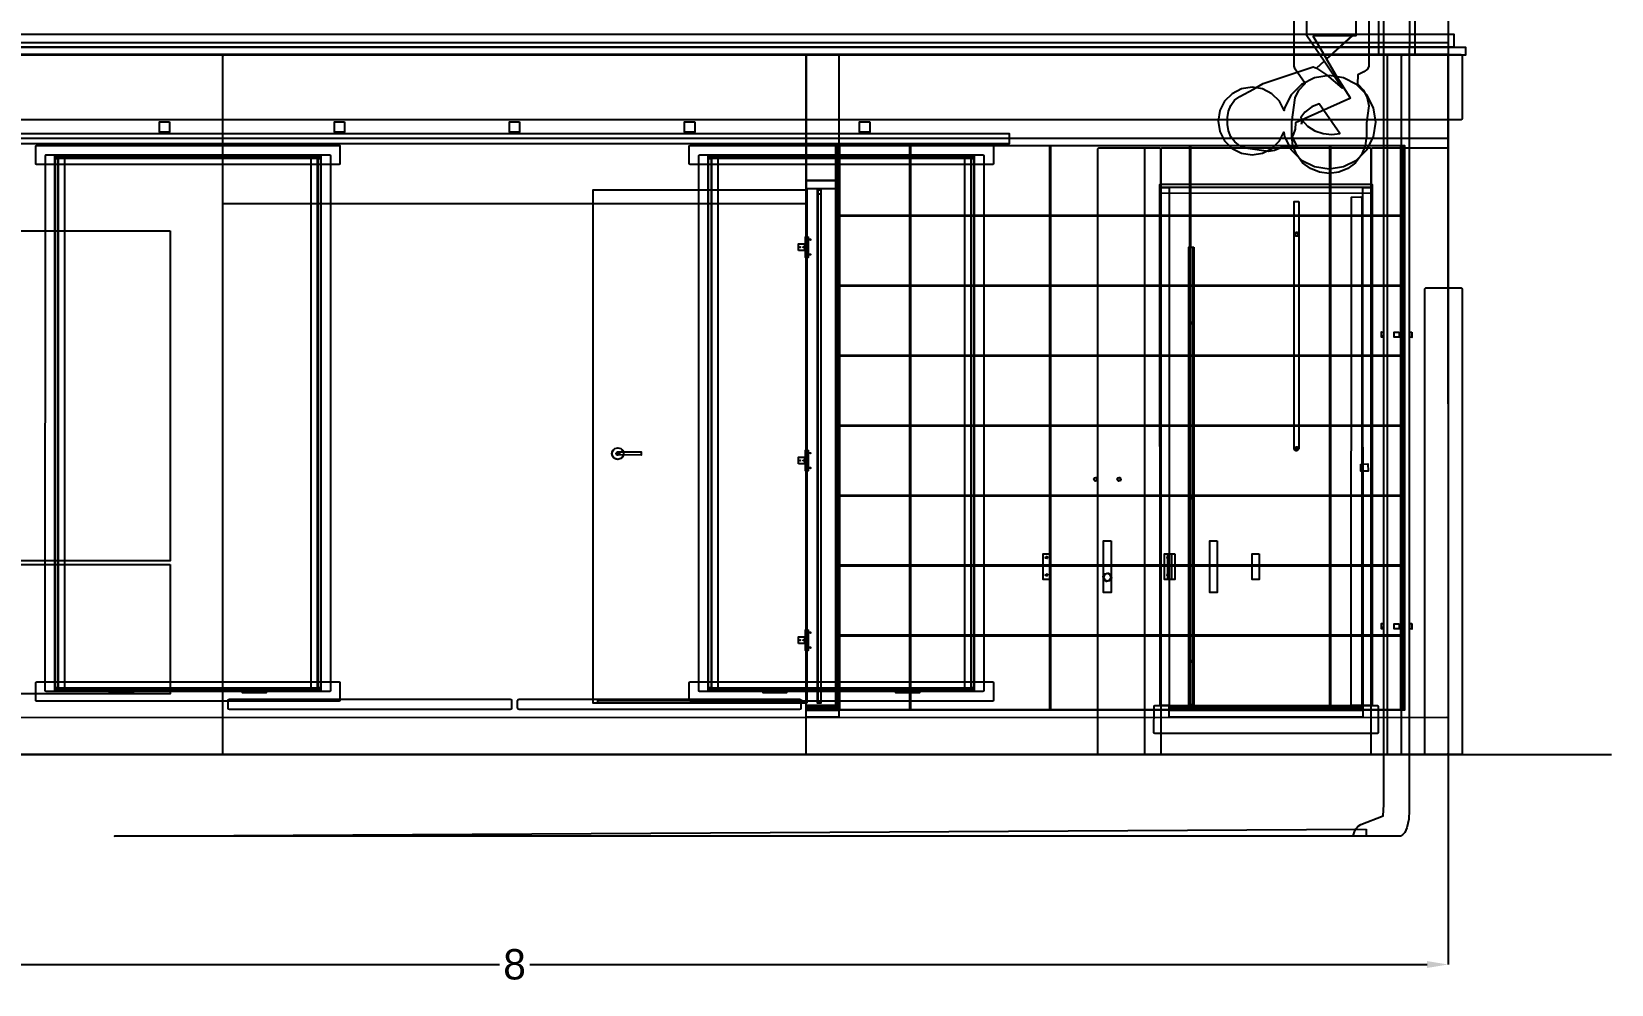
# Model space of a CAD drawing. Header units: metres. Extents: x 292.5 to 342.7, y -1 to 8.9.
# Drawn here: x 335.93 to 342.7, y -0.99 to 3.1 of the extents above; entities that cross this region are included whole.
import ezdxf

# ---------------------------------------------------------------- set-up
doc = ezdxf.new("R2010")
doc.units = ezdxf.units.M
doc.layers.add('COTAS', color=4, linetype='Continuous')
doc.layers.add('VISTA', color=8, linetype='Continuous')
doc.dimstyles.get("Standard").update_dxf_attribs({"dimtxt": 2.5, "dimasz": 2.5, "dimexe": 1.25, "dimexo": 0.625, "dimtad": 1, "dimcen": 2.5, "dimazin": 3, "dimtfac": 1, "dimtmove": 0, "dimatfit": 3})

# ---------------------------------------------------------------- blocks, each defined once
blk = doc.blocks.new('_CLOSEDFILLED')
at = {"color": 0, "linetype": 'BYBLOCK'}
blk.add_solid([(-1, 0.164), (0, 0), (-1, -0.164)], dxfattribs=at)
blk = doc.blocks.new('*D2')
for p, q in [((334, 0), (334, -0.9)), ((342, 0), (342, -0.9)), ((334.09, -0.9), (337.935, -0.9)), ((338.065, -0.9), (341.91, -0.9))]:
    blk.add_line(p, q)
at = {"layer": 'Defpoints'}
for p in [(334, 0), (342, 0), (334, -0.9)]:
    blk.add_point(p, dxfattribs=at)
at = {"layer": 'COTAS', "xscale": 0.09, "yscale": 0.09, "rotation": 180}
blk.add_blockref('_CLOSEDFILLED', (334, -0.9), dxfattribs=at)
at = {"layer": 'COTAS', "xscale": 0.09, "yscale": 0.09}
blk.add_blockref('_CLOSEDFILLED', (342, -0.9), dxfattribs=at)
at = {"layer": 'COTAS', "insert": (338, -0.9), "char_height": 0.13, "attachment_point": 5}
blk.add_mtext('8', dxfattribs=at)

msp = doc.modelspace()

# ---------------------------------------------------------------- linework, layer by layer
at = {"layer": 'VISTA'}
msp.add_line((332.5, 0), (342.7, 0), dxfattribs=at)
for points in [[(341.605, 8.7), (341.605, 3.08), (341.591, 3.08), (341.4792, 2.9808), (341.5232, 2.9053), (341.5811, 2.8143), (341.5785, 2.812), (341.3459, 2.7081), (341.3449, 2.68), (341.3367, 2.6555), (341.3317, 2.6475), (341.355, 2.6), (341.2839, 2.6), (341.2559, 2.5884), (341.2307, 2.5852), (341.1326, 2.5987), (341.1074, 2.6091), (341.0857, 2.6258), (341.0691, 2.6475), (341.0588, 2.6728), (341.0553, 2.7), (341.0553, 2.7), (341.0552, 2.73), (341.0587, 2.7571), (341.0691, 2.7824), (341.0856, 2.8041), (341.1072, 2.8208), (341.1668, 2.8517), (341.2072, 2.8759), (341.4215, 2.948), (341.4357, 2.9424), (341.4688, 2.9722), (341.395, 3.08), (341.395, 8.7)], [(341.66, 8.7), (341.66, 2.95), (341.6545, 2.9376), (341.6386, 2.926), (341.613, 2.9135), (341.6114, 2.8749), (341.6373, 2.8471), (341.6539, 2.8147), (341.6599, 2.78), (341.65, 2.7079), (341.65, 2.65), (341.6445, 2.6086), (341.6286, 2.57), (341.6031, 2.5369), (341.57, 2.5114), (341.5314, 2.4955), (341.49, 2.49), (341.4486, 2.4955), (341.41, 2.5114), (341.3769, 2.5369), (341.3514, 2.57), (341.3355, 2.6086), (341.33, 2.65), (341.33, 2.71), (341.3449, 2.8147), (341.3449, 2.8147), (341.3603, 2.8471), (341.3876, 2.8765), (341.3455, 2.9376), (341.34, 2.95), (341.34, 8.7)]]:
    msp.add_lwpolyline(points, dxfattribs=at)
for points in [[(341.627, -0.3), (341.7223, -0.2634), (341.7248, -0.2147), (341.725, 6.297), (341.835, 6.297), (341.8341, -0.24), (341.8313, -0.2772), (341.824, -0.3142), (341.8144, -0.3338), (341.8049, -0.3442), (341.7966, -0.35), (341.5958, -0.35), (341.5956, -0.3448), (341.5987, -0.3308), (341.6053, -0.3182), (341.615, -0.3077), (341.627, -0.3)], [(341.857, 3.29), (341.857, 3), (341.703, 3), (341.703, 3.29), (341.857, 3.29)], [(341.9955, 3.21), (342, 3.2055), (342, 3.0545), (341.9955, 3.05), (333.0045, 3.05), (333, 3.0545), (333.0013, 3.2087), (341.9955, 3.21)], [(342, 3.2), (342, 3), (334, 3), (334, 3.2), (342, 3.2)], [(332.975, 3.0875), (342.025, 3.0875), (342.025, 3.0325), (332.975, 3.0325), (332.975, 3.0875)], [(341.4212, 3.08), (341.4788, 2.9813), (341.5879, 3.08), (341.4212, 3.08)], [(333.925, 3.0325), (342.075, 3.0325), (342.075, 2.9975), (333.925, 2.9975), (333.925, 3.0325)], [(333.94, 2.9955), (333.9445, 3), (342.0555, 3), (342.06, 2.9955), (342.06, 2.7245), (342.0555, 2.72), (333.9445, 2.72), (333.94, 2.7245), (333.94, 2.9955)], [(334, 2.9955), (334.0019, 2.9992), (341.9955, 3), (341.9992, 2.9981), (342, 0.0045), (341.9981, 0.0008), (334.0045, 0), (334, 0.0045), (334, 2.9955)], [(334, 2.9955), (334.0045, 3), (341.9955, 3), (342, 2.9955), (342, 2.6445), (341.9955, 2.64), (334.0045, 2.64), (334, 2.6445), (334, 2.9955)], [(334.0013, 2.9987), (336.7487, 2.9987), (336.7487, 0.0013), (334.0045, 0), (334, 0.0045), (334.0013, 2.9987)], [(336.75, 2.9955), (336.7545, 3), (339.2455, 3), (339.25, 2.9955), (339.25, 2.3645), (339.2455, 2.36), (336.7545, 2.36), (336.75, 2.3645), (336.75, 2.9955)], [(339.39, 3), (339.39, 2.61), (339.376, 2.61), (339.376, 2.46), (339.25, 2.46), (339.25, 3), (339.39, 3)], [(339.25, 0), (339.25, 3), (342, 3), (342, 0), (339.25, 0)], [(341.7445, 3), (341.9955, 3), (342, 2.9955), (342, 0.0045), (341.9955, 0), (341.7445, 0), (341.74, 0.0045), (341.7408, 2.9981), (341.7445, 3)], [(341.8, 2.9955), (341.8045, 3), (341.9955, 3), (342, 2.9955), (342, 0.0045), (341.9955, 0), (341.8045, 0), (341.8, 0.0045), (341.8, 2.9955)], [(341.4691, 2.9718), (341.4358, 2.9423), (341.4786, 2.914), (341.5462, 2.8566), (341.4691, 2.9718)], [(341.3282, 2.5924), (341.3724, 2.5482), (341.4282, 2.5198), (341.49, 2.51), (341.5518, 2.5198), (341.6076, 2.5482), (341.6518, 2.5924), (341.6802, 2.6482), (341.69, 2.71), (341.6802, 2.7718), (341.6518, 2.8276), (341.6076, 2.8718), (341.5518, 2.9002), (341.49, 2.91), (341.4282, 2.9002), (341.3724, 2.8718), (341.3282, 2.8276), (341.2998, 2.7718), (341.2979, 2.7598), (341.2773, 2.8002), (341.2452, 2.8323), (341.2048, 2.8529), (341.16, 2.86), (341.1152, 2.8529), (341.0748, 2.8323), (341.0427, 2.8002), (341.0221, 2.7598), (341.015, 2.715), (341.0221, 2.6702), (341.0427, 2.6298), (341.0748, 2.5977), (341.1152, 2.5771), (341.16, 2.57), (341.2048, 2.5771), (341.2452, 2.5977), (341.2773, 2.6298), (341.2967, 2.6678), (341.2998, 2.6482), (341.3282, 2.5924)], [(341.417, 2.7764), (341.3868, 2.7532), (341.3689, 2.73), (341.3747, 2.7187), (341.3983, 2.6934), (341.4289, 2.6739), (341.4643, 2.6617), (341.5021, 2.6575), (341.5361, 2.6613), (341.4478, 2.7892), (341.417, 2.7764)], [(341.5779, 2.8129), (341.5769, 2.8124), (341.5785, 2.812), (341.5779, 2.8129)], [(336.5219, 2.7119), (336.5219, 2.6681), (336.4781, 2.6681), (336.4781, 2.7119), (336.5219, 2.7119)], [(337.2719, 2.7119), (337.2719, 2.6681), (337.2281, 2.6681), (337.2281, 2.7119), (337.2719, 2.7119)], [(338.0219, 2.7119), (338.0219, 2.6681), (337.9781, 2.6681), (337.9781, 2.7119), (338.0219, 2.7119)], [(338.7719, 2.7119), (338.7719, 2.6681), (338.7281, 2.6681), (338.7281, 2.7119), (338.7719, 2.7119)], [(339.5219, 2.7119), (339.5219, 2.6681), (339.4781, 2.6681), (339.4781, 2.7119), (339.5219, 2.7119)], [(341.3725, 2.7023), (341.3725, 2.7023), (341.3747, 2.7187), (341.3725, 2.7023)], [(341.5785, 2.7218), (341.5785, 2.7218), (341.5785, 2.7218), (341.5785, 2.7218)], [(335.88, 2.6625), (340.12, 2.6625), (340.12, 2.6175), (335.88, 2.6175), (335.88, 2.6625)], [(335.952, 2.611), (337.248, 2.611), (337.2508, 2.6098), (337.252, 2.607), (337.252, 2.533), (337.2508, 2.5302), (337.248, 2.529), (335.952, 2.529), (335.9492, 2.5302), (335.948, 2.533), (335.9487, 2.6093), (335.952, 2.611)], [(335.9497, 2.6093), (335.9502, 2.6095), (335.9495, 2.6095), (335.9497, 2.6093)], [(337.2505, 2.6095), (337.2498, 2.6095), (337.2503, 2.6093), (337.2505, 2.6095)], [(338.752, 2.611), (340.048, 2.611), (340.0508, 2.6098), (340.052, 2.607), (340.052, 2.533), (340.0508, 2.5302), (340.048, 2.529), (338.752, 2.529), (338.7492, 2.5302), (338.748, 2.533), (338.7487, 2.6093), (338.752, 2.611)], [(338.7497, 2.6093), (338.7502, 2.6095), (338.7495, 2.6095), (338.7497, 2.6093)], [(339.376, 0.192), (339.376, 2.61), (341.814, 2.61), (341.814, 0.192), (339.376, 0.192)], [(339.378, 0.192), (339.378, 2.61), (341.812, 2.61), (341.812, 0.192), (339.378, 0.192)], [(339.392, 2.61), (339.392, 0.192), (339.382, 0.192), (339.382, 2.61), (339.392, 2.61)], [(339.382, 2.311), (339.382, 2.61), (339.39, 2.61), (339.39, 2.311), (339.382, 2.311)], [(339.382, 2.61), (339.39, 2.61), (339.39, 0.192), (339.382, 0.192), (339.382, 2.61)], [(339.382, 2.61), (339.392, 2.61), (339.392, 0.192), (339.382, 0.192), (339.382, 2.61)], [(339.392, 2.61), (339.694, 2.61), (339.694, 2.311), (339.392, 2.311), (339.392, 2.61)], [(339.694, 0.509), (339.392, 0.509), (339.392, 0.511), (339.694, 0.511), (339.694, 0.809), (339.392, 0.809), (339.392, 0.811), (339.694, 0.811), (339.694, 1.109), (339.392, 1.109), (339.392, 1.111), (339.694, 1.111), (339.694, 1.409), (339.392, 1.409), (339.392, 1.411), (339.694, 1.411), (339.694, 1.709), (339.392, 1.709), (339.392, 1.711), (339.694, 1.711), (339.694, 2.009), (339.392, 2.009), (339.392, 2.011), (339.694, 2.011), (339.694, 2.309), (339.392, 2.309), (339.392, 2.311), (339.694, 2.311), (339.694, 2.61), (339.696, 2.61), (339.696, 2.311), (340.294, 2.311), (340.294, 2.61), (340.296, 2.61), (340.296, 2.311), (340.894, 2.311), (340.894, 2.61), (340.896, 2.61), (340.896, 2.311), (341.494, 2.311), (341.494, 2.61), (341.496, 2.61), (341.496, 2.311), (341.798, 2.311), (341.798, 2.309), (341.496, 2.309), (341.496, 2.011), (341.798, 2.011), (341.798, 2.009), (341.496, 2.009), (341.496, 1.711), (341.798, 1.711), (341.798, 1.709), (341.496, 1.709), (341.496, 1.411), (341.798, 1.411), (341.798, 1.409), (341.496, 1.409), (341.496, 1.111), (341.798, 1.111), (341.798, 1.109), (341.496, 1.109), (341.496, 0.811), (341.798, 0.811), (341.798, 0.809), (341.496, 0.809), (341.496, 0.511), (341.798, 0.511), (341.798, 0.509), (341.496, 0.509), (341.496, 0.192), (341.494, 0.192), (341.494, 0.509), (340.896, 0.509), (340.896, 0.192), (340.894, 0.192), (340.894, 0.509), (340.296, 0.509), (340.296, 0.192), (340.294, 0.192), (340.294, 0.509), (339.696, 0.509), (339.696, 0.192), (339.694, 0.192), (339.694, 0.509)], [(339.696, 2.311), (339.696, 2.61), (340.294, 2.61), (340.294, 2.311), (339.696, 2.311)], [(340.0505, 2.6095), (340.0498, 2.6095), (340.0503, 2.6093), (340.0505, 2.6095)], [(340.894, 2.61), (340.894, 2.311), (340.296, 2.311), (340.296, 2.61), (340.894, 2.61)], [(340.5, 2.5955), (340.5045, 2.6), (340.6955, 2.6), (340.7, 2.5955), (340.7, 0.0045), (340.6955, 0), (340.5045, 0), (340.5, 0.0045), (340.5, 2.5955)], [(340.5, 2.5955), (340.5045, 2.6), (340.7655, 2.6), (340.77, 2.5955), (340.77, 0.0045), (340.7655, 0), (340.5045, 0), (340.5, 0.0045), (340.5, 2.5955)], [(340.77, 2.5955), (340.7745, 2.6), (341.6655, 2.6), (341.67, 2.5955), (341.67, 2.4345), (341.6655, 2.43), (340.7745, 2.43), (340.77, 2.4345), (340.77, 2.5955)], [(340.896, 2.61), (341.494, 2.61), (341.494, 2.311), (340.896, 2.311), (340.896, 2.61)], [(341.3355, 2.6086), (341.3355, 2.6086), (341.3355, 2.6086), (341.3355, 2.6086)], [(341.3483, 2.6177), (341.3483, 2.6177), (341.3483, 2.6177), (341.3483, 2.6177)], [(341.496, 2.61), (341.798, 2.61), (341.798, 2.311), (341.496, 2.311), (341.496, 2.61)], [(341.67, 2.5955), (341.6745, 2.6), (341.9955, 2.6), (342, 2.5955), (342, 0.0045), (341.9955, 0), (341.6745, 0), (341.67, 0.0045), (341.67, 2.5955)], [(341.798, 2.61), (341.808, 2.61), (341.808, 0.192), (341.798, 0.192), (341.798, 2.61)], [(341.808, 2.61), (341.808, 0.192), (341.798, 0.192), (341.798, 2.61), (341.808, 2.61)], [(341.808, 2.61), (341.808, 2.311), (341.8, 2.311), (341.8, 2.61), (341.808, 2.61)], [(341.8, 0.192), (341.8, 2.61), (341.808, 2.61), (341.808, 0.192), (341.8, 0.192)], [(335.9497, 2.5307), (335.9495, 2.5312), (335.9495, 2.5305), (335.9497, 2.5307)], [(335.993, 2.57), (336.067, 2.57), (336.071, 2.566), (336.071, 0.274), (336.067, 0.27), (335.993, 0.27), (335.9902, 0.2712), (335.989, 0.274), (335.9897, 2.5683), (335.993, 2.57)], [(335.9907, 2.5683), (335.9912, 2.5685), (335.9905, 2.5685), (335.9907, 2.5683)], [(337.17, 2.57), (337.17, 2.558), (336.03, 2.558), (336.03, 2.57), (337.17, 2.57)], [(336.03, 2.57), (337.17, 2.57), (337.17, 0.27), (336.03, 0.27), (336.03, 2.57)], [(337.17, 2.57), (337.17, 2.558), (336.03, 2.558), (336.03, 2.57), (337.17, 2.57)], [(336.042, 2.558), (336.042, 0.282), (336.03, 0.282), (336.03, 2.558), (336.042, 2.558)], [(336.042, 2.558), (336.042, 0.282), (336.03, 0.282), (336.03, 2.558), (336.042, 2.558)], [(337.1683, 2.5665), (337.1683, 2.5545), (336.0317, 2.5545), (336.0317, 2.5665), (337.1683, 2.5665)], [(336.0317, 2.5665), (337.1683, 2.5665), (337.1683, 0.2735), (336.0317, 0.2735), (336.0317, 2.5665)], [(337.1683, 2.5665), (337.1683, 2.5545), (336.0317, 2.5545), (336.0317, 2.5665), (337.1683, 2.5665)], [(336.0437, 2.5545), (336.0437, 0.2854), (336.0317, 0.2854), (336.0317, 2.5545), (336.0437, 2.5545)], [(336.0437, 2.5545), (336.0437, 0.2854), (336.0317, 0.2854), (336.0317, 2.5545), (336.0437, 2.5545)], [(337.129, 2.566), (337.133, 2.57), (337.207, 2.57), (337.2098, 2.5688), (337.211, 2.566), (337.211, 0.274), (337.2098, 0.2712), (337.207, 0.27), (337.133, 0.27), (337.129, 0.274), (337.129, 2.566)], [(337.1683, 2.5545), (337.1683, 0.2854), (337.1563, 0.2854), (337.1563, 2.5545), (337.1683, 2.5545)], [(337.1683, 2.5545), (337.1683, 0.2854), (337.1563, 0.2854), (337.1563, 2.5545), (337.1683, 2.5545)], [(337.17, 2.558), (337.17, 0.282), (337.158, 0.282), (337.158, 2.558), (337.17, 2.558)], [(337.17, 2.558), (337.17, 0.282), (337.158, 0.282), (337.158, 2.558), (337.17, 2.558)], [(337.2095, 2.5685), (337.2088, 2.5685), (337.2093, 2.5683), (337.2095, 2.5685)], [(337.2503, 2.5307), (337.2498, 2.5305), (337.2505, 2.5305), (337.2503, 2.5307)], [(338.7497, 2.5307), (338.7495, 2.5312), (338.7495, 2.5305), (338.7497, 2.5307)], [(338.793, 2.57), (338.867, 2.57), (338.871, 2.566), (338.871, 0.274), (338.867, 0.27), (338.793, 0.27), (338.7902, 0.2712), (338.789, 0.274), (338.7897, 2.5683), (338.793, 2.57)], [(338.7907, 2.5683), (338.7912, 2.5685), (338.7905, 2.5685), (338.7907, 2.5683)], [(339.97, 2.57), (339.97, 2.558), (338.83, 2.558), (338.83, 2.57), (339.97, 2.57)], [(338.83, 2.57), (339.97, 2.57), (339.97, 0.27), (338.83, 0.27), (338.83, 2.57)], [(339.97, 2.57), (339.97, 2.558), (338.83, 2.558), (338.83, 2.57), (339.97, 2.57)], [(338.842, 2.558), (338.842, 0.282), (338.83, 0.282), (338.83, 2.558), (338.842, 2.558)], [(338.842, 2.558), (338.842, 0.282), (338.83, 0.282), (338.83, 2.558), (338.842, 2.558)], [(339.9683, 2.5665), (339.9683, 2.5545), (338.8317, 2.5545), (338.8317, 2.5665), (339.9683, 2.5665)], [(338.8317, 2.5665), (339.9683, 2.5665), (339.9683, 0.2735), (338.8317, 0.2735), (338.8317, 2.5665)], [(339.9683, 2.5665), (339.9683, 2.5545), (338.8317, 2.5545), (338.8317, 2.5665), (339.9683, 2.5665)], [(338.8437, 2.5545), (338.8437, 0.2854), (338.8317, 0.2854), (338.8317, 2.5545), (338.8437, 2.5545)], [(338.8437, 2.5545), (338.8437, 0.2854), (338.8317, 0.2854), (338.8317, 2.5545), (338.8437, 2.5545)], [(339.929, 2.566), (339.933, 2.57), (340.007, 2.57), (340.0098, 2.5688), (340.011, 2.566), (340.011, 0.274), (340.0098, 0.2712), (340.007, 0.27), (339.933, 0.27), (339.929, 0.274), (339.929, 2.566)], [(339.9683, 2.5545), (339.9683, 0.2854), (339.9563, 0.2854), (339.9563, 2.5545), (339.9683, 2.5545)], [(339.9683, 2.5545), (339.9683, 0.2854), (339.9563, 0.2854), (339.9563, 2.5545), (339.9683, 2.5545)], [(339.97, 2.558), (339.97, 0.282), (339.958, 0.282), (339.958, 2.558), (339.97, 2.558)], [(339.97, 2.558), (339.97, 0.282), (339.958, 0.282), (339.958, 2.558), (339.97, 2.558)], [(340.0095, 2.5685), (340.0088, 2.5685), (340.0093, 2.5683), (340.0095, 2.5685)], [(340.0503, 2.5307), (340.0498, 2.5305), (340.0505, 2.5305), (340.0503, 2.5307)], [(339.39, 2.46), (339.39, 0.21), (339.25, 0.21), (339.25, 2.46), (339.39, 2.46)], [(339.39, 2.46), (339.39, 2.425), (339.25, 2.425), (339.25, 2.46), (339.39, 2.46)], [(339.39, 2.46), (339.39, 0.21), (339.25, 0.21), (339.25, 2.46), (339.39, 2.46)], [(339.39, 2.46), (339.39, 0.21), (339.387, 0.21), (339.387, 2.46), (339.39, 2.46)], [(339.39, 2.46), (339.39, 0.21), (339.387, 0.21), (339.387, 2.46), (339.39, 2.46)], [(340.765, 2.4433), (340.7667, 2.445), (341.6733, 2.445), (341.675, 2.4433), (341.675, 2.4067), (341.6733, 2.405), (340.7658, 2.4055), (340.765, 2.4433)], [(339.2525, 0.22), (338.3375, 0.22), (338.3375, 2.42), (339.2525, 2.42), (339.2525, 0.22)], [(339.2995, 2.42), (339.2995, 0.22), (339.2975, 0.22), (339.2975, 2.42), (339.2995, 2.42)], [(339.2995, 2.42), (339.2995, 2.4025), (339.2975, 2.4025), (339.2975, 2.42), (339.2995, 2.42)], [(339.2995, 2.42), (339.2995, 0.22), (339.2975, 0.22), (339.2975, 2.42), (339.2995, 2.42)], [(339.3125, 2.425), (339.3125, 2.4025), (339.2995, 2.4025), (339.2995, 2.425), (339.3125, 2.425)], [(339.3125, 2.42), (339.3125, 0.22), (339.2995, 0.22), (339.2995, 2.42), (339.3125, 2.42)], [(339.3125, 2.42), (339.3125, 0.22), (339.2995, 0.22), (339.2995, 2.42), (339.3125, 2.42)], [(340.765, 2.4283), (340.7667, 2.43), (340.8033, 2.43), (340.805, 2.4283), (340.805, 0.2117), (340.8033, 0.21), (340.7658, 0.2105), (340.765, 2.4283)], [(341.36, 2.37), (341.36, 1.31), (341.34, 1.31), (341.34, 2.37), (341.36, 2.37)], [(341.6265, 2.39), (341.629, 2.389), (341.63, 2.3865), (341.63, 0.2135), (341.629, 0.211), (341.6265, 0.21), (341.5885, 0.21), (341.586, 0.211), (341.585, 0.2135), (341.586, 2.389), (341.6265, 2.39)], [(341.5867, 2.3883), (341.5867, 2.389), (341.586, 2.3883), (341.5867, 2.3883)], [(341.629, 2.3883), (341.6283, 2.389), (341.6283, 2.3883), (341.629, 2.3883)], [(341.635, 2.4283), (341.6367, 2.43), (341.6733, 2.43), (341.675, 2.4283), (341.675, 0.2117), (341.6733, 0.21), (341.6358, 0.2105), (341.635, 2.4283)], [(339.382, 2.309), (339.39, 2.309), (339.39, 2.011), (339.382, 2.011), (339.382, 2.309)], [(339.392, 2.309), (339.694, 2.309), (339.694, 2.011), (339.392, 2.011), (339.392, 2.309)], [(340.294, 2.309), (340.294, 2.011), (339.696, 2.011), (339.696, 2.309), (340.294, 2.309)], [(339.696, 2.309), (339.696, 2.011), (340.294, 2.011), (340.294, 2.309), (339.696, 2.309)], [(340.894, 2.309), (340.894, 2.011), (340.296, 2.011), (340.296, 2.309), (340.894, 2.309)], [(340.296, 2.011), (340.894, 2.011), (340.894, 2.309), (340.296, 2.309), (340.296, 2.011)], [(340.896, 2.309), (341.494, 2.309), (341.494, 2.011), (340.896, 2.011), (340.896, 2.309)], [(340.896, 2.011), (341.494, 2.011), (341.494, 2.309), (340.896, 2.309), (340.896, 2.011)], [(341.496, 2.011), (341.496, 2.309), (341.798, 2.309), (341.798, 2.011), (341.496, 2.011)], [(341.8, 2.309), (341.808, 2.309), (341.808, 2.011), (341.8, 2.011), (341.8, 2.309)], [(336.5241, 2.2441), (336.5241, 0.8309), (335.8559, 0.8309), (335.8559, 2.2441), (336.5241, 2.2441)], [(341.3412, 2.2318), (341.345, 2.2375), (341.3518, 2.2388), (341.3575, 2.235), (341.3588, 2.2282), (341.355, 2.2225), (341.3482, 2.2212), (341.3425, 2.225), (341.3412, 2.2318)], [(341.343, 2.23), (341.3451, 2.225), (341.35, 2.223), (341.3549, 2.225), (341.357, 2.23), (341.3549, 2.2349), (341.35, 2.237), (341.3451, 2.2349), (341.343, 2.23)], [(341.3442, 2.2339), (341.3486, 2.2369), (341.3539, 2.2358), (341.3569, 2.2314), (341.3558, 2.2261), (341.3514, 2.2231), (341.3461, 2.2242), (341.3431, 2.2286), (341.3442, 2.2339)], [(339.2165, 2.161), (339.2165, 2.189), (339.2465, 2.189), (339.2465, 2.161), (339.2165, 2.161)], [(339.2263, 2.175), (339.2245, 2.1732), (339.2227, 2.175), (339.2245, 2.1768), (339.2263, 2.175)], [(339.2393, 2.175), (339.2375, 2.1732), (339.2357, 2.175), (339.2375, 2.1768), (339.2393, 2.175)], [(339.2505, 2.161), (339.2445, 2.161), (339.2445, 2.189), (339.2497, 2.189), (339.2505, 2.161)], [(339.2585, 2.219), (339.2585, 2.191), (339.2465, 2.191), (339.2465, 2.219), (339.2585, 2.219)], [(339.2585, 2.189), (339.2585, 2.161), (339.2465, 2.161), (339.2465, 2.189), (339.2585, 2.189)], [(339.2495, 2.2088), (339.2685, 2.2088), (339.2685, 2.2052), (339.2495, 2.2065), (339.2495, 2.2088)], [(339.255, 2.221), (339.255, 2.129), (339.25, 2.129), (339.2513, 2.221), (339.255, 2.221)], [(339.2525, 2.22), (339.2525, 2.13), (339.25, 2.13), (339.25, 2.22), (339.2525, 2.22)], [(339.2525, 2.219), (339.2525, 2.191), (339.2505, 2.191), (339.2505, 2.219), (339.2525, 2.219)], [(340.911, 2.175), (340.911, 0.213), (340.889, 0.213), (340.889, 2.175), (340.911, 2.175)], [(340.892, 2.175), (340.892, 0.213), (340.889, 0.213), (340.889, 2.175), (340.892, 2.175)], [(340.911, 2.175), (340.911, 0.213), (340.908, 0.213), (340.908, 2.175), (340.911, 2.175)], [(339.2585, 2.159), (339.2585, 2.131), (339.2465, 2.131), (339.2465, 2.159), (339.2585, 2.159)], [(339.2495, 2.1448), (339.2685, 2.1448), (339.2685, 2.1412), (339.2495, 2.1425), (339.2495, 2.1448)], [(339.2525, 2.159), (339.2525, 2.131), (339.2505, 2.131), (339.2505, 2.159), (339.2525, 2.159)], [(339.39, 2.009), (339.39, 1.711), (339.382, 1.711), (339.382, 2.009), (339.39, 2.009)], [(339.694, 2.009), (339.694, 1.711), (339.392, 1.711), (339.392, 2.009), (339.694, 2.009)], [(339.696, 1.711), (339.696, 2.009), (340.294, 2.009), (340.294, 1.711), (339.696, 1.711)], [(339.696, 2.009), (339.696, 1.711), (340.294, 1.711), (340.294, 2.009), (339.696, 2.009)], [(340.296, 1.711), (340.296, 2.009), (340.894, 2.009), (340.894, 1.711), (340.296, 1.711)], [(340.296, 1.711), (340.894, 1.711), (340.894, 2.009), (340.296, 2.009), (340.296, 1.711)], [(341.494, 1.711), (340.896, 1.711), (340.896, 2.009), (341.494, 2.009), (341.494, 1.711)], [(340.896, 1.711), (341.494, 1.711), (341.494, 2.009), (340.896, 2.009), (340.896, 1.711)], [(341.496, 1.711), (341.496, 2.009), (341.798, 2.009), (341.798, 1.711), (341.496, 1.711)], [(341.8, 2.009), (341.808, 2.009), (341.808, 1.711), (341.8, 1.711), (341.8, 2.009)], [(341.9, 1.9955), (341.9045, 2), (342.0555, 2), (342.06, 1.9955), (342.06, 0.0045), (342.0555, 0), (341.9045, 0), (341.9, 0.0045), (341.9, 1.9955)], [(340.8972, 1.8542), (340.9042, 1.8528), (340.9028, 1.8458), (340.8958, 1.8472), (340.8972, 1.8542)], [(340.9029, 1.8492), (340.8992, 1.8471), (340.8971, 1.8508), (340.9008, 1.8529), (340.9029, 1.8492)], [(340.8979, 1.8479), (340.9021, 1.8479), (340.9021, 1.8521), (340.8979, 1.8521), (340.8979, 1.8479)], [(341.7235, 1.811), (341.7225, 1.788), (341.7145, 1.789), (341.7148, 1.8117), (341.7235, 1.811)], [(341.7907, 1.8107), (341.7907, 1.7893), (341.7693, 1.7893), (341.7693, 1.8107), (341.7907, 1.8107)], [(341.8455, 1.811), (341.8445, 1.788), (341.8365, 1.789), (341.8368, 1.8117), (341.8455, 1.811)], [(339.382, 1.709), (339.39, 1.709), (339.39, 1.411), (339.382, 1.411), (339.382, 1.709)], [(339.392, 1.709), (339.694, 1.709), (339.694, 1.411), (339.392, 1.411), (339.392, 1.709)], [(339.696, 1.709), (340.294, 1.709), (340.294, 1.411), (339.696, 1.411), (339.696, 1.709)], [(339.696, 1.709), (339.696, 1.411), (340.294, 1.411), (340.294, 1.709), (339.696, 1.709)], [(340.296, 1.709), (340.894, 1.709), (340.894, 1.411), (340.296, 1.411), (340.296, 1.709)], [(340.296, 1.411), (340.894, 1.411), (340.894, 1.709), (340.296, 1.709), (340.296, 1.411)], [(340.896, 1.709), (341.494, 1.709), (341.494, 1.411), (340.896, 1.411), (340.896, 1.709)], [(340.896, 1.411), (341.494, 1.411), (341.494, 1.709), (340.896, 1.709), (340.896, 1.411)], [(341.496, 1.411), (341.496, 1.709), (341.798, 1.709), (341.798, 1.411), (341.496, 1.411)], [(341.8, 1.709), (341.808, 1.709), (341.808, 1.411), (341.8, 1.411), (341.8, 1.709)], [(339.39, 1.409), (339.39, 1.111), (339.382, 1.111), (339.382, 1.409), (339.39, 1.409)], [(339.392, 1.409), (339.694, 1.409), (339.694, 1.111), (339.392, 1.111), (339.392, 1.409)], [(340.294, 1.409), (340.294, 1.111), (339.696, 1.111), (339.696, 1.409), (340.294, 1.409)], [(339.696, 1.409), (339.696, 1.111), (340.294, 1.111), (340.294, 1.409), (339.696, 1.409)], [(340.296, 1.409), (340.894, 1.409), (340.894, 1.111), (340.296, 1.111), (340.296, 1.409)], [(340.296, 1.111), (340.894, 1.111), (340.894, 1.409), (340.296, 1.409), (340.296, 1.111)], [(340.896, 1.409), (341.494, 1.409), (341.494, 1.111), (340.896, 1.111), (340.896, 1.409)], [(340.896, 1.111), (341.494, 1.111), (341.494, 1.409), (340.896, 1.409), (340.896, 1.111)], [(341.496, 1.409), (341.798, 1.409), (341.798, 1.111), (341.496, 1.111), (341.496, 1.409)], [(341.808, 1.409), (341.808, 1.111), (341.8, 1.111), (341.8, 1.409), (341.808, 1.409)], [(338.455, 1.3117), (338.4602, 1.3077), (338.4667, 1.2965), (338.4675, 1.29), (338.4667, 1.2835), (338.4602, 1.2723), (338.455, 1.2683), (338.4425, 1.265), (338.43, 1.2683), (338.4248, 1.2723), (338.4184, 1.2835), (338.4175, 1.29), (338.4184, 1.2965), (338.4248, 1.3077), (338.43, 1.3117), (338.4425, 1.315), (338.455, 1.3117)], [(338.455, 1.3117), (338.4642, 1.3025), (338.4667, 1.2965), (338.4667, 1.2835), (338.4642, 1.2775), (338.455, 1.2683), (338.4425, 1.265), (338.436, 1.2659), (338.43, 1.2683), (338.4209, 1.2775), (338.4184, 1.2835), (338.4184, 1.2965), (338.4209, 1.3025), (338.43, 1.3117), (338.4425, 1.315), (338.455, 1.3117)], [(338.4475, 1.295), (338.4495, 1.29), (338.4475, 1.2851), (338.4425, 1.283), (338.4376, 1.2851), (338.4355, 1.29), (338.4376, 1.295), (338.4425, 1.297), (338.4475, 1.295)], [(338.4486, 1.2935), (338.4493, 1.2882), (338.446, 1.2839), (338.4407, 1.2832), (338.4364, 1.2865), (338.4357, 1.2918), (338.439, 1.2961), (338.4443, 1.2968), (338.4486, 1.2935)], [(338.4425, 1.297), (338.5425, 1.297), (338.5425, 1.283), (338.4425, 1.2839), (338.4425, 1.297)], [(338.4425, 1.297), (338.5425, 1.297), (338.5425, 1.283), (338.4425, 1.2839), (338.4425, 1.297)], [(339.2585, 1.304), (339.2585, 1.276), (339.2465, 1.276), (339.2465, 1.304), (339.2585, 1.304)], [(339.2495, 1.2938), (339.2685, 1.2938), (339.2685, 1.2902), (339.2495, 1.2915), (339.2495, 1.2938)], [(339.255, 1.306), (339.255, 1.214), (339.25, 1.214), (339.2513, 1.306), (339.255, 1.306)], [(339.2525, 1.305), (339.2525, 1.215), (339.25, 1.215), (339.25, 1.305), (339.2525, 1.305)], [(339.2525, 1.304), (339.2525, 1.276), (339.2505, 1.276), (339.2505, 1.304), (339.2525, 1.304)], [(341.3412, 1.3118), (341.345, 1.3175), (341.3518, 1.3188), (341.3575, 1.315), (341.3588, 1.3082), (341.355, 1.3025), (341.3482, 1.3012), (341.3425, 1.305), (341.3412, 1.3118)], [(341.343, 1.31), (341.3451, 1.3051), (341.35, 1.303), (341.3549, 1.3051), (341.357, 1.31), (341.3549, 1.315), (341.35, 1.317), (341.3451, 1.315), (341.343, 1.31)], [(341.3442, 1.3139), (341.3486, 1.3169), (341.3539, 1.3158), (341.3569, 1.3114), (341.3558, 1.3061), (341.3514, 1.3031), (341.3461, 1.3042), (341.3431, 1.3086), (341.3442, 1.3139)], [(339.2165, 1.246), (339.2165, 1.274), (339.2465, 1.274), (339.2465, 1.246), (339.2165, 1.246)], [(339.2263, 1.26), (339.2245, 1.2582), (339.2227, 1.26), (339.2245, 1.2618), (339.2263, 1.26)], [(339.2393, 1.26), (339.2375, 1.2582), (339.2357, 1.26), (339.2375, 1.2618), (339.2393, 1.26)], [(339.2505, 1.246), (339.2445, 1.246), (339.2445, 1.274), (339.2497, 1.274), (339.2505, 1.246)], [(339.2585, 1.274), (339.2585, 1.246), (339.2465, 1.246), (339.2465, 1.274), (339.2585, 1.274)], [(339.2585, 1.244), (339.2585, 1.216), (339.2465, 1.216), (339.2465, 1.244), (339.2585, 1.244)], [(339.2495, 1.2298), (339.2685, 1.2298), (339.2685, 1.2262), (339.2495, 1.2275), (339.2495, 1.2298)], [(339.2525, 1.244), (339.2525, 1.216), (339.2505, 1.216), (339.2505, 1.244), (339.2525, 1.244)], [(341.6259, 1.2452), (341.6567, 1.2456), (341.6571, 1.2148), (341.6263, 1.2144), (341.6259, 1.2452)], [(340.4822, 1.1816), (340.4856, 1.1867), (340.4916, 1.1878), (340.4967, 1.1844), (340.4978, 1.1784), (340.4944, 1.1733), (340.4884, 1.1722), (340.4833, 1.1756), (340.4822, 1.1816)], [(340.484, 1.18), (340.4858, 1.1758), (340.49, 1.174), (340.4942, 1.1758), (340.496, 1.18), (340.4942, 1.1842), (340.49, 1.186), (340.4858, 1.1842), (340.484, 1.18)], [(340.5822, 1.1816), (340.5856, 1.1867), (340.5916, 1.1878), (340.5967, 1.1844), (340.5978, 1.1784), (340.5944, 1.1733), (340.5884, 1.1722), (340.5833, 1.1756), (340.5822, 1.1816)], [(340.584, 1.18), (340.5858, 1.1758), (340.59, 1.174), (340.5942, 1.1758), (340.596, 1.18), (340.5942, 1.1842), (340.59, 1.186), (340.5858, 1.1842), (340.584, 1.18)], [(339.39, 1.109), (339.39, 0.811), (339.382, 0.811), (339.382, 1.109), (339.39, 1.109)], [(339.694, 1.109), (339.694, 0.811), (339.392, 0.811), (339.392, 1.109), (339.694, 1.109)], [(339.696, 0.811), (339.696, 1.109), (340.294, 1.109), (340.294, 0.811), (339.696, 0.811)], [(340.294, 0.811), (340.294, 1.109), (339.696, 1.109), (339.696, 0.811), (340.294, 0.811)], [(340.894, 0.811), (340.296, 0.811), (340.296, 1.109), (340.894, 1.109), (340.894, 0.811)], [(340.894, 0.811), (340.894, 1.109), (340.296, 1.109), (340.296, 0.811), (340.894, 0.811)], [(340.8972, 1.1042), (340.9042, 1.1028), (340.9028, 1.0958), (340.8958, 1.0972), (340.8972, 1.1042)], [(340.896, 1.109), (341.494, 1.109), (341.494, 0.811), (340.896, 0.811), (340.896, 1.109)], [(340.896, 0.811), (341.494, 0.811), (341.494, 1.109), (340.896, 1.109), (340.896, 0.811)], [(340.9029, 1.0992), (340.8992, 1.0971), (340.8971, 1.1008), (340.9008, 1.1029), (340.9029, 1.0992)], [(340.8979, 1.0979), (340.9021, 1.0979), (340.9021, 1.1021), (340.8979, 1.1021), (340.8979, 1.0979)], [(341.496, 1.109), (341.798, 1.109), (341.798, 0.811), (341.496, 0.811), (341.496, 1.109)], [(341.8, 1.109), (341.808, 1.109), (341.808, 0.811), (341.8, 0.811), (341.8, 1.109)], [(340.556, 0.916), (340.556, 0.695), (340.524, 0.695), (340.524, 0.916), (340.556, 0.916)], [(341.011, 0.916), (341.011, 0.695), (340.979, 0.695), (340.979, 0.916), (341.011, 0.916)], [(336.5241, 0.8151), (336.5241, 0.2609), (335.8559, 0.2609), (335.8559, 0.8151), (336.5241, 0.8151)], [(340.295, 0.86), (340.295, 0.75), (340.265, 0.75), (340.265, 0.86), (340.295, 0.86)], [(340.2772, 0.8492), (340.2842, 0.8478), (340.2828, 0.8408), (340.2758, 0.8422), (340.2772, 0.8492)], [(340.2779, 0.8429), (340.2821, 0.8429), (340.2821, 0.8471), (340.2779, 0.8471), (340.2779, 0.8429)], [(340.815, 0.86), (340.815, 0.75), (340.785, 0.75), (340.785, 0.86), (340.815, 0.86)], [(340.7972, 0.8492), (340.8042, 0.8478), (340.8028, 0.8408), (340.7958, 0.8422), (340.7972, 0.8492)], [(340.7979, 0.8429), (340.8021, 0.8429), (340.8021, 0.8471), (340.7979, 0.8471), (340.7979, 0.8429)], [(340.83, 0.86), (340.83, 0.75), (340.8, 0.75), (340.8, 0.86), (340.83, 0.86)], [(341.19, 0.86), (341.19, 0.75), (341.16, 0.75), (341.16, 0.86), (341.19, 0.86)], [(339.39, 0.809), (339.39, 0.511), (339.382, 0.511), (339.382, 0.809), (339.39, 0.809)], [(339.392, 0.809), (339.694, 0.809), (339.694, 0.511), (339.392, 0.511), (339.392, 0.809)], [(339.696, 0.809), (340.294, 0.809), (340.294, 0.511), (339.696, 0.511), (339.696, 0.809)], [(340.294, 0.511), (340.294, 0.809), (339.696, 0.809), (339.696, 0.511), (340.294, 0.511)], [(340.2772, 0.7742), (340.2842, 0.7728), (340.2828, 0.7658), (340.2758, 0.7672), (340.2772, 0.7742)], [(340.2779, 0.7679), (340.2821, 0.7679), (340.2821, 0.7721), (340.2779, 0.7721), (340.2779, 0.7679)], [(340.296, 0.511), (340.296, 0.809), (340.894, 0.809), (340.894, 0.511), (340.296, 0.511)], [(340.894, 0.511), (340.894, 0.809), (340.296, 0.809), (340.296, 0.511), (340.894, 0.511)], [(340.5223, 0.7635), (340.53, 0.775), (340.5435, 0.7777), (340.555, 0.77), (340.5577, 0.7565), (340.55, 0.745), (340.5365, 0.7423), (340.525, 0.75), (340.5223, 0.7635)], [(340.524, 0.76), (340.5287, 0.7487), (340.54, 0.744), (340.5513, 0.7487), (340.556, 0.76), (340.5513, 0.7713), (340.54, 0.776), (340.5287, 0.7713), (340.524, 0.76)], [(340.7972, 0.7742), (340.8042, 0.7728), (340.8028, 0.7658), (340.7958, 0.7672), (340.7972, 0.7742)], [(340.7979, 0.7679), (340.8021, 0.7679), (340.8021, 0.7721), (340.7979, 0.7721), (340.7979, 0.7679)], [(340.896, 0.809), (341.494, 0.809), (341.494, 0.511), (340.896, 0.511), (340.896, 0.809)], [(341.494, 0.809), (340.896, 0.809), (340.896, 0.511), (341.494, 0.511), (341.494, 0.809)], [(341.496, 0.809), (341.798, 0.809), (341.798, 0.511), (341.496, 0.511), (341.496, 0.809)], [(341.8, 0.809), (341.808, 0.809), (341.808, 0.511), (341.8, 0.511), (341.8, 0.809)], [(341.7235, 0.561), (341.7225, 0.538), (341.7145, 0.539), (341.7148, 0.5617), (341.7235, 0.561)], [(341.7907, 0.5607), (341.7907, 0.5393), (341.7693, 0.5393), (341.7693, 0.5607), (341.7907, 0.5607)], [(341.8455, 0.561), (341.8445, 0.538), (341.8365, 0.539), (341.8368, 0.5617), (341.8455, 0.561)], [(339.2165, 0.476), (339.2165, 0.504), (339.2465, 0.504), (339.2465, 0.476), (339.2165, 0.476)], [(339.2263, 0.49), (339.2245, 0.4882), (339.2227, 0.49), (339.2245, 0.4918), (339.2263, 0.49)], [(339.2393, 0.49), (339.2375, 0.4882), (339.2357, 0.49), (339.2375, 0.4918), (339.2393, 0.49)], [(339.2505, 0.476), (339.2445, 0.476), (339.2445, 0.504), (339.2497, 0.504), (339.2505, 0.476)], [(339.2585, 0.534), (339.2585, 0.506), (339.2465, 0.506), (339.2465, 0.534), (339.2585, 0.534)], [(339.2585, 0.504), (339.2585, 0.476), (339.2465, 0.476), (339.2465, 0.504), (339.2585, 0.504)], [(339.2585, 0.474), (339.2585, 0.446), (339.2465, 0.446), (339.2465, 0.474), (339.2585, 0.474)], [(339.2495, 0.5238), (339.2685, 0.5238), (339.2685, 0.5202), (339.2495, 0.5215), (339.2495, 0.5238)], [(339.255, 0.536), (339.255, 0.444), (339.25, 0.444), (339.2513, 0.536), (339.255, 0.536)], [(339.2525, 0.535), (339.2525, 0.445), (339.25, 0.445), (339.25, 0.535), (339.2525, 0.535)], [(339.2525, 0.534), (339.2525, 0.506), (339.2505, 0.506), (339.2505, 0.534), (339.2525, 0.534)], [(339.2525, 0.474), (339.2525, 0.446), (339.2505, 0.446), (339.2505, 0.474), (339.2525, 0.474)], [(339.39, 0.509), (339.39, 0.192), (339.382, 0.192), (339.382, 0.509), (339.39, 0.509)], [(339.392, 0.192), (339.392, 0.509), (339.694, 0.509), (339.694, 0.192), (339.392, 0.192)], [(339.696, 0.509), (340.294, 0.509), (340.294, 0.192), (339.696, 0.192), (339.696, 0.509)], [(340.296, 0.509), (340.894, 0.509), (340.894, 0.192), (340.296, 0.192), (340.296, 0.509)], [(341.494, 0.192), (340.896, 0.192), (340.896, 0.509), (341.494, 0.509), (341.494, 0.192)], [(341.496, 0.509), (341.798, 0.509), (341.798, 0.192), (341.496, 0.192), (341.496, 0.509)], [(341.808, 0.509), (341.808, 0.192), (341.8, 0.192), (341.8, 0.509), (341.808, 0.509)], [(339.2495, 0.4598), (339.2685, 0.4598), (339.2685, 0.4562), (339.2495, 0.4575), (339.2495, 0.4598)], [(340.8972, 0.4042), (340.9042, 0.4028), (340.9028, 0.3958), (340.8958, 0.3972), (340.8972, 0.4042)], [(340.9029, 0.3992), (340.8992, 0.3971), (340.8971, 0.4008), (340.9008, 0.4029), (340.9029, 0.3992)], [(340.8979, 0.3979), (340.9021, 0.3979), (340.9021, 0.4021), (340.8979, 0.4021), (340.8979, 0.3979)], [(335.952, 0.311), (337.248, 0.311), (337.2508, 0.3098), (337.252, 0.307), (337.252, 0.233), (337.2508, 0.2302), (337.248, 0.229), (335.952, 0.229), (335.9492, 0.2302), (335.948, 0.233), (335.9487, 0.3093), (335.952, 0.311)], [(335.9497, 0.3093), (335.9502, 0.3095), (335.9495, 0.3095), (335.9497, 0.3093)], [(335.9907, 0.2717), (335.9905, 0.2722), (335.9905, 0.2715), (335.9907, 0.2717)], [(337.17, 0.282), (337.17, 0.27), (336.03, 0.27), (336.03, 0.282), (337.17, 0.282)], [(337.17, 0.282), (337.17, 0.27), (336.03, 0.27), (336.03, 0.282), (337.17, 0.282)], [(337.1683, 0.2854), (337.1683, 0.2735), (336.0317, 0.2735), (336.0317, 0.2854), (337.1683, 0.2854)], [(337.1683, 0.2854), (337.1683, 0.2735), (336.0317, 0.2735), (336.0317, 0.2854), (337.1683, 0.2854)], [(336.3659, 0.2735), (336.3659, 0.2675), (336.2659, 0.2675), (336.2659, 0.2735), (336.3659, 0.2735)], [(336.9341, 0.2735), (336.9341, 0.2675), (336.8341, 0.2675), (336.8341, 0.2735), (336.9341, 0.2735)], [(337.2093, 0.2717), (337.2088, 0.2715), (337.2095, 0.2715), (337.2093, 0.2717)], [(337.2505, 0.3095), (337.2498, 0.3095), (337.2503, 0.3093), (337.2505, 0.3095)], [(338.752, 0.311), (340.048, 0.311), (340.0508, 0.3098), (340.052, 0.307), (340.052, 0.233), (340.0508, 0.2302), (340.048, 0.229), (338.752, 0.229), (338.7492, 0.2302), (338.748, 0.233), (338.7487, 0.3093), (338.752, 0.311)], [(338.7497, 0.3093), (338.7502, 0.3095), (338.7495, 0.3095), (338.7497, 0.3093)], [(338.7907, 0.2717), (338.7905, 0.2722), (338.7905, 0.2715), (338.7907, 0.2717)], [(339.97, 0.282), (339.97, 0.27), (338.83, 0.27), (338.83, 0.282), (339.97, 0.282)], [(339.97, 0.282), (339.97, 0.27), (338.83, 0.27), (338.83, 0.282), (339.97, 0.282)], [(339.9683, 0.2854), (339.9683, 0.2735), (338.8317, 0.2735), (338.8317, 0.2854), (339.9683, 0.2854)], [(339.9683, 0.2854), (339.9683, 0.2735), (338.8317, 0.2735), (338.8317, 0.2854), (339.9683, 0.2854)], [(339.1659, 0.2735), (339.1659, 0.2675), (339.0659, 0.2675), (339.0659, 0.2735), (339.1659, 0.2735)], [(339.7341, 0.2735), (339.7341, 0.2675), (339.6341, 0.2675), (339.6341, 0.2735), (339.7341, 0.2735)], [(340.0093, 0.2717), (340.0088, 0.2715), (340.0095, 0.2715), (340.0093, 0.2717)], [(340.0505, 0.3095), (340.0498, 0.3095), (340.0503, 0.3093), (340.0505, 0.3095)], [(335.9497, 0.2307), (335.9495, 0.2312), (335.9495, 0.2305), (335.9497, 0.2307)], [(336.365, 0.27), (336.365, 0.264), (336.265, 0.264), (336.265, 0.27), (336.365, 0.27)], [(336.3659, 0.2675), (336.3659, 0.264), (336.2659, 0.264), (336.2659, 0.2675), (336.3659, 0.2675)], [(336.7731, 0.2315), (336.7749, 0.2357), (336.7791, 0.2375), (337.9809, 0.2375), (337.9851, 0.2357), (337.9869, 0.2315), (337.9869, 0.1985), (337.9851, 0.1943), (337.9809, 0.1925), (336.7791, 0.1925), (336.7749, 0.1943), (336.7731, 0.1985), (336.7731, 0.2315)], [(336.9341, 0.2675), (336.9341, 0.264), (336.8341, 0.264), (336.8341, 0.2675), (336.9341, 0.2675)], [(336.935, 0.27), (336.935, 0.264), (336.835, 0.264), (336.835, 0.27), (336.935, 0.27)], [(337.2503, 0.2307), (337.2498, 0.2305), (337.2505, 0.2305), (337.2503, 0.2307)], [(338.0131, 0.2315), (338.0149, 0.2357), (338.0191, 0.2375), (339.2209, 0.2375), (339.2251, 0.2357), (339.2269, 0.2315), (339.2269, 0.1985), (339.2251, 0.1943), (339.2209, 0.1925), (338.0191, 0.1925), (338.0149, 0.1943), (338.0131, 0.1985), (338.0131, 0.2315)], [(338.3575, 0.22), (338.3575, 0.232), (339.2325, 0.232), (339.2325, 0.22), (338.3575, 0.22)], [(338.7497, 0.2307), (338.7495, 0.2312), (338.7495, 0.2305), (338.7497, 0.2307)], [(339.165, 0.27), (339.165, 0.264), (339.065, 0.264), (339.065, 0.27), (339.165, 0.27)], [(339.1659, 0.2675), (339.1659, 0.264), (339.0659, 0.264), (339.0659, 0.2675), (339.1659, 0.2675)], [(339.39, 0.21), (339.39, 0.2), (339.25, 0.2), (339.25, 0.21), (339.39, 0.21)], [(339.7341, 0.2675), (339.7341, 0.264), (339.6341, 0.264), (339.6341, 0.2675), (339.7341, 0.2675)], [(339.735, 0.27), (339.735, 0.264), (339.635, 0.264), (339.635, 0.27), (339.735, 0.27)], [(340.0503, 0.2307), (340.0498, 0.2305), (340.0505, 0.2305), (340.0503, 0.2307)], [(340.744, 0.21), (341.696, 0.21), (341.6988, 0.2088), (341.7, 0.206), (341.7, 0.094), (341.6988, 0.0912), (341.696, 0.09), (340.744, 0.09), (340.7412, 0.0912), (340.74, 0.094), (340.7407, 0.2083), (340.744, 0.21)], [(340.7417, 0.2083), (340.7422, 0.2085), (340.7415, 0.2085), (340.7417, 0.2083)], [(341.635, 0.21), (341.635, 0.2), (340.805, 0.2), (340.805, 0.21), (341.635, 0.21)], [(341.5867, 0.211), (341.5867, 0.2117), (341.586, 0.2117), (341.5867, 0.211)], [(341.629, 0.2117), (341.6283, 0.2117), (341.6283, 0.211), (341.629, 0.2117)], [(341.6985, 0.2085), (341.6978, 0.2085), (341.6983, 0.2083), (341.6985, 0.2085)], [(341.9955, 0.16), (342, 0.1555), (342, 0.0045), (341.9955, 0), (334.0045, 0), (334, 0.0045), (334.0013, 0.1587), (341.9955, 0.16)], [(339.39, 0.2), (339.39, 0.192), (339.25, 0.192), (339.25, 0.2), (339.39, 0.2)], [(339.39, 0.192), (339.39, 0.19), (339.25, 0.19), (339.25, 0.192), (339.39, 0.192)], [(339.39, 0.19), (339.39, 0.16), (339.25, 0.16), (339.25, 0.19), (339.39, 0.19)], [(341.814, 0.192), (341.814, 0.19), (339.376, 0.19), (339.376, 0.192), (341.814, 0.192)], [(341.635, 0.2), (341.635, 0.192), (340.805, 0.192), (340.805, 0.2), (341.635, 0.2)], [(341.635, 0.192), (341.635, 0.19), (340.805, 0.19), (340.805, 0.192), (341.635, 0.192)], [(341.635, 0.19), (341.635, 0.16), (340.805, 0.16), (340.805, 0.19), (341.635, 0.19)], [(341.304, 0.1955), (341.304, 0.1915), (341.3, 0.1915), (341.3, 0.1955), (341.304, 0.1955)], [(341.396, 0.1955), (341.396, 0.1915), (341.304, 0.1915), (341.304, 0.1955), (341.396, 0.1955)], [(341.396, 0.1955), (341.396, 0.1915), (341.304, 0.1915), (341.304, 0.1955), (341.396, 0.1955)], [(341.4, 0.1955), (341.4, 0.1915), (341.396, 0.1915), (341.396, 0.1955), (341.4, 0.1955)], [(340.7417, 0.0917), (340.7415, 0.0922), (340.7415, 0.0915), (340.7417, 0.0917)], [(341.6983, 0.0917), (341.6978, 0.0915), (341.6985, 0.0915), (341.6983, 0.0917)], [(341.6496, -0.32), (341.6497, -0.35), (336.2863, -0.35), (341.6496, -0.32)]]:
    msp.add_lwpolyline(points, close=True, dxfattribs=at)

# ---------------------------------------------------------------- dimensions: what is measured, and where the dimension line sits
at = {"layer": 'COTAS'}
dim = msp.add_linear_dim(base=(334, -0.9), p1=(334, 0), p2=(342, 0), dimstyle='Standard', override={"dimtxt": 0.13, "dimasz": 0.09}, dxfattribs=at)
dim.commit()
dim.dimension.update_dxf_attribs({"geometry": '*D2', "text_midpoint": (338, -0.9)})

doc.saveas('drawing.dxf')
